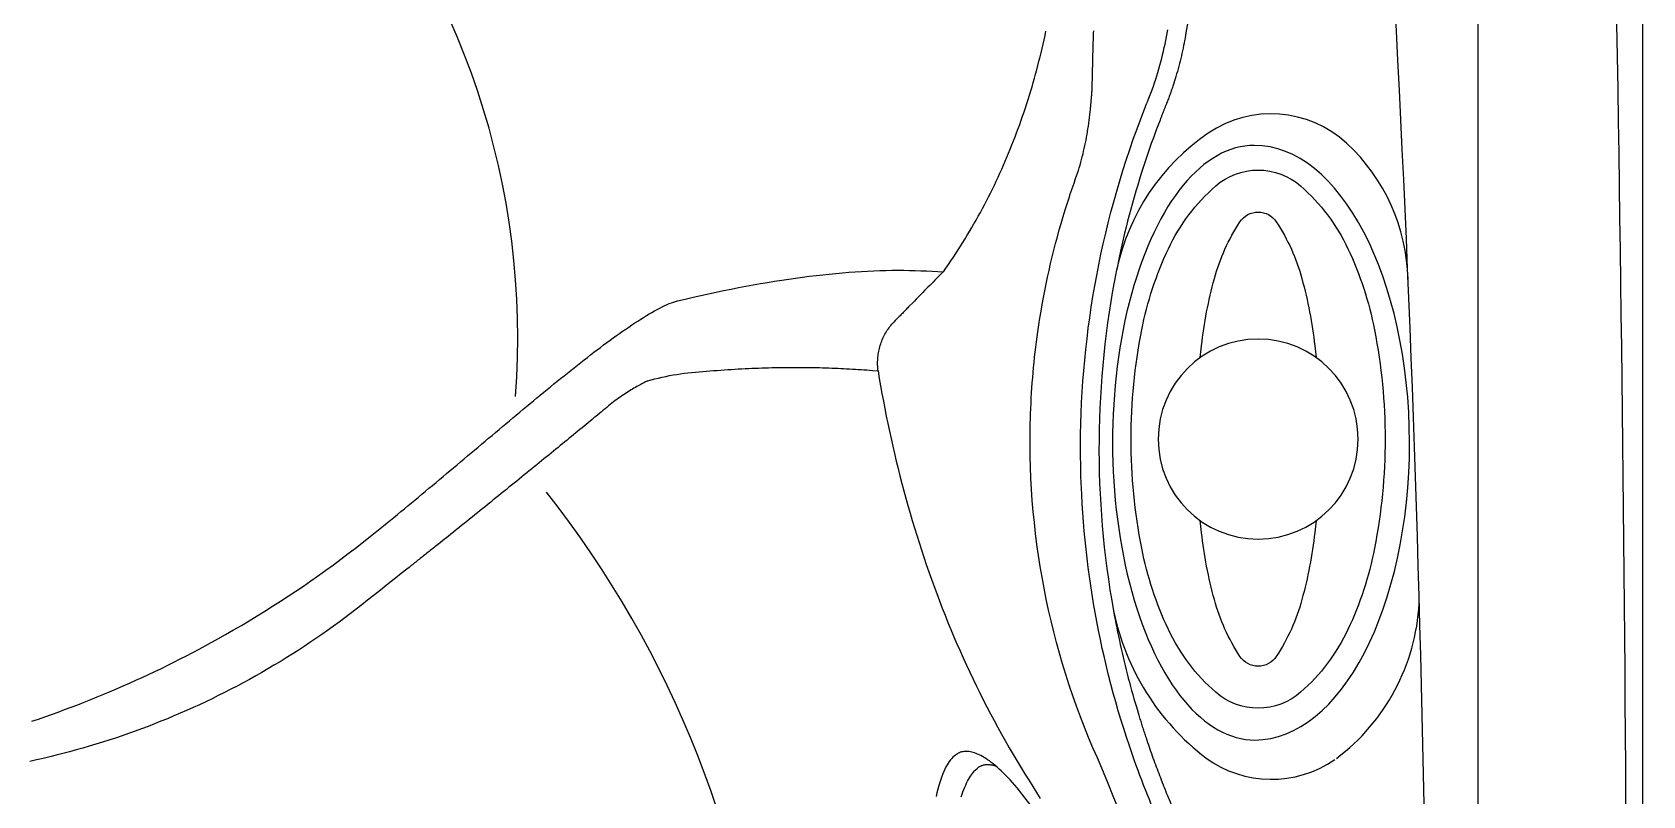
# Model space of a CAD drawing. Extents: x 938 to 1038, y 781 to 934.
# Drawn here: x 1011.87 to 1037.99, y 852.49 to 864.88 of the extents above; entities that cross this region are included whole.
import ezdxf

# ---------------------------------------------------------------- set-up
doc = ezdxf.new("R2010")
doc.units = 0
doc.header["$MEASUREMENT"] = 0
doc.layers.add('1', color=4, linetype='Continuous')

# ---------------------------------------------------------------- blocks, each defined once
blk = doc.blocks.new('speaker_cover')
at = {"layer": '1'}
blk.add_lwpolyline([(132.406, 82.479, 0.182123), (131.717, 82.22, 0.10272), (130.95, 81.201, 0.06203), (130.518, 79.884, 0.048276), (130.346, 78.114, 0.048276), (130.518, 76.344, 0.06203), (130.95, 75.027, 0.10272), (131.717, 74.008, 0.182123), (132.406, 73.749, 0.182123), (133.094, 74.008, 0.10272), (133.862, 75.027, 0.06203), (134.293, 76.344, 0.048276), (134.465, 78.114, 0.048276), (134.293, 79.884, 0.06203), (133.862, 81.201, 0.10272), (133.094, 82.22, 0.182123)], format="xyb", close=True, dxfattribs=at)
at = {"layer": '1', "color": 3}
for points in [[(132.406, 81.797, 0.252394), (132.111, 81.638, 0.079125), (131.696, 80.718, 0.038428), (131.487, 79.628, 0.003572), (131.467, 79.436, 0.028106)], [(133.344, 79.436, 0.003572), (133.324, 79.628, 0.038428), (133.115, 80.718, 0.079125), (132.7, 81.638, 0.252394), (132.406, 81.797, 0.252394)], [(131.467, 76.792, 0.003572), (131.487, 76.6, 0.038428), (131.696, 75.51, 0.079125), (132.111, 74.59, 0.252394), (132.406, 74.431, 0.252394), (132.7, 74.59, 0.079125), (133.115, 75.51, 0.038428), (133.324, 76.6, 0.003572), (133.344, 76.792, 0.028106)]]:
    blk.add_lwpolyline(points, format="xyb", dxfattribs=at)
at = {"layer": '1'}
blk.add_circle((132.406, 78.114), 1.622, dxfattribs=at)
blk = doc.blocks.new('VISTA')
at = {"layer": '1', "color": 3}
blk.add_line((97.436, 79.049), (97.436, 12.055), dxfattribs=at)
at = {"layer": '1'}
blk.add_lwpolyline([(0, 79.111), (0, 12, 0.414214), (12, 0), (88.112, 0, 0.414214), (100.112, 12), (100.112, 79.111, 0.414214), (88.112, 91.111), (12, 91.111, 0.414214)], format="xyb", close=True, dxfattribs=at)
at = {"layer": '1', "color": 3, "linetype": 'Continuous'}
for points in [[(88.77, 61.43), (88.81, 61.488), (88.851, 61.546), (88.891, 61.604), (88.93, 61.663), (88.969, 61.722), (89.007, 61.782), (89.045, 61.841), (89.083, 61.901), (89.12, 61.961), (89.157, 62.022), (89.193, 62.083), (89.229, 62.144), (89.265, 62.205), (89.3, 62.267), (89.334, 62.329), (89.368, 62.391), (89.402, 62.453), (89.435, 62.516), (89.468, 62.579), (89.5, 62.642), (89.532, 62.706), (89.564, 62.769), (89.595, 62.833), (89.625, 62.897), (89.655, 62.962), (89.685, 63.026), (89.714, 63.091), (89.743, 63.156), (89.771, 63.222), (89.799, 63.287), (89.826, 63.353), (89.853, 63.419), (89.88, 63.485), (89.906, 63.551), (89.932, 63.618), (89.957, 63.684), (89.982, 63.751), (90.006, 63.818), (90.03, 63.886), (90.054, 63.953), (90.077, 64.021), (90.099, 64.089), (90.121, 64.156), (90.143, 64.224), (90.164, 64.293), (90.185, 64.361), (90.206, 64.43), (90.226, 64.498), (90.245, 64.567), (90.264, 64.636), (90.283, 64.705), (90.301, 64.774), (90.319, 64.843), (90.337, 64.913), (90.354, 64.982), (90.37, 65.052), (90.386, 65.122), (90.402, 65.192), (90.417, 65.262), (90.432, 65.332)], [(92.924, 66.481), (92.911, 66.423), (92.899, 66.364), (92.886, 66.306), (92.874, 66.247), (92.862, 66.189), (92.85, 66.13), (92.839, 66.071), (92.827, 66.013), (92.816, 65.954), (92.805, 65.895), (92.794, 65.836), (92.783, 65.778), (92.772, 65.719), (92.762, 65.66), (92.751, 65.601), (92.741, 65.542), (92.731, 65.483), (92.721, 65.424), (92.702, 65.306)], [(92.09, 64.216), (92.112, 64.272), (92.133, 64.327), (92.154, 64.382), (92.174, 64.438), (92.193, 64.494), (92.212, 64.55), (92.23, 64.607), (92.247, 64.663), (92.264, 64.72), (92.28, 64.777), (92.296, 64.834), (92.311, 64.891), (92.325, 64.949), (92.339, 65.006), (92.352, 65.064), (92.364, 65.122), (92.376, 65.18), (92.387, 65.238), (92.407, 65.355)], [(92.702, 65.306), (92.695, 65.264), (92.688, 65.222), (92.68, 65.18), (92.672, 65.138), (92.664, 65.096), (92.655, 65.054), (92.646, 65.012), (92.637, 64.97), (92.628, 64.929), (92.618, 64.887), (92.607, 64.845), (92.597, 64.804), (92.586, 64.762), (92.575, 64.721), (92.563, 64.679), (92.552, 64.638), (92.539, 64.597), (92.527, 64.556), (92.501, 64.474)], [(92.501, 64.474), (92.495, 64.456), (92.489, 64.437), (92.483, 64.418), (92.477, 64.4), (92.47, 64.381), (92.464, 64.363), (92.457, 64.344), (92.451, 64.326), (92.444, 64.308), (92.438, 64.289), (92.431, 64.271), (92.424, 64.252), (92.417, 64.234), (92.41, 64.216), (92.403, 64.198), (92.396, 64.179), (92.389, 64.161), (92.382, 64.143), (92.368, 64.107)], [(91, 58.11), (90.996, 58.281), (90.994, 58.452), (90.993, 58.623), (90.995, 58.794), (90.998, 58.965), (91.004, 59.137), (91.011, 59.309), (91.021, 59.48), (91.032, 59.652), (91.046, 59.824), (91.061, 59.996), (91.078, 60.168), (91.098, 60.34), (91.119, 60.512), (91.142, 60.683), (91.168, 60.855), (91.195, 61.027), (91.224, 61.198), (91.256, 61.37), (91.289, 61.541), (91.324, 61.712), (91.362, 61.883), (91.401, 62.054), (91.443, 62.224), (91.486, 62.394), (91.532, 62.564), (91.58, 62.734), (91.629, 62.904), (91.681, 63.073), (91.735, 63.241), (91.791, 63.41), (91.849, 63.578), (91.909, 63.746), (92.035, 64.08)], [(92.035, 64.08), (92.038, 64.087), (92.041, 64.094), (92.044, 64.1), (92.046, 64.107), (92.049, 64.114), (92.052, 64.121), (92.054, 64.128), (92.057, 64.135), (92.06, 64.141), (92.062, 64.148), (92.065, 64.155), (92.068, 64.162), (92.071, 64.169), (92.073, 64.175), (92.076, 64.182), (92.079, 64.189), (92.082, 64.196), (92.084, 64.203), (92.09, 64.216)], [(92.368, 64.107), (92.363, 64.096), (92.359, 64.085), (92.355, 64.074), (92.35, 64.063), (92.346, 64.053), (92.342, 64.042), (92.338, 64.031), (92.333, 64.02), (92.329, 64.009), (92.325, 63.998), (92.32, 63.988), (92.316, 63.977), (92.312, 63.966), (92.308, 63.955), (92.304, 63.944), (92.299, 63.934), (92.295, 63.923), (92.291, 63.912), (92.283, 63.89)], [(92.283, 63.89), (92.246, 63.794), (92.21, 63.699), (92.175, 63.603), (92.141, 63.507), (92.107, 63.41), (92.074, 63.314), (92.042, 63.218), (92.01, 63.121), (91.979, 63.025), (91.949, 62.928), (91.92, 62.831), (91.891, 62.734), (91.863, 62.637), (91.835, 62.54), (91.809, 62.443), (91.783, 62.346), (91.757, 62.248), (91.732, 62.151), (91.708, 62.053), (91.685, 61.956), (91.663, 61.858), (91.641, 61.76), (91.619, 61.662), (91.579, 61.466)], [(84.456, 60.955), (84.583, 60.985), (84.709, 61.015), (84.834, 61.043), (84.959, 61.071), (85.082, 61.097), (85.204, 61.123), (85.325, 61.147), (85.445, 61.171), (85.565, 61.194), (85.683, 61.216), (85.8, 61.236), (85.917, 61.256), (86.032, 61.275), (86.146, 61.293), (86.26, 61.31), (86.372, 61.326), (86.483, 61.341), (86.593, 61.355), (86.703, 61.368), (86.811, 61.381), (86.918, 61.392), (87.024, 61.402), (87.13, 61.412), (87.234, 61.42), (87.337, 61.427), (87.439, 61.434), (87.54, 61.439), (87.64, 61.444), (87.739, 61.447), (87.837, 61.45), (87.934, 61.452), (88.03, 61.452), (88.125, 61.452), (88.219, 61.451), (88.312, 61.449), (88.403, 61.445), (88.495, 61.442), (88.586, 61.438), (88.767, 61.43)], [(88.767, 61.43), (88.74, 61.402), (88.712, 61.374), (88.685, 61.346), (88.657, 61.318), (88.63, 61.29), (88.602, 61.262), (88.574, 61.234), (88.547, 61.206), (88.519, 61.178), (88.492, 61.15), (88.464, 61.122), (88.437, 61.094), (88.409, 61.066), (88.382, 61.038), (88.354, 61.01), (88.326, 60.982), (88.299, 60.954), (88.271, 60.926), (88.216, 60.87)], [(88.77, 61.43), (88.77, 61.43), (88.77, 61.43), (88.769, 61.43), (88.769, 61.43), (88.769, 61.43), (88.769, 61.43), (88.769, 61.43), (88.769, 61.43), (88.769, 61.43), (88.769, 61.43), (88.768, 61.43), (88.768, 61.43), (88.768, 61.43), (88.768, 61.43), (88.768, 61.43), (88.768, 61.43), (88.768, 61.43), (88.768, 61.43), (88.767, 61.43)], [(91.579, 61.466), (91.579, 61.466), (91.579, 61.465), (91.579, 61.465), (91.579, 61.465), (91.579, 61.465), (91.579, 61.464), (91.578, 61.464), (91.578, 61.464), (91.578, 61.464), (91.578, 61.463), (91.578, 61.463), (91.578, 61.463), (91.578, 61.463), (91.578, 61.462), (91.578, 61.462), (91.578, 61.462), (91.578, 61.462), (91.578, 61.462), (91.578, 61.461)], [(79.471, 57.133), (79.525, 57.176), (79.58, 57.22), (79.635, 57.264), (79.69, 57.309), (79.746, 57.354), (79.801, 57.4), (79.858, 57.445), (79.914, 57.492), (79.97, 57.538), (80.027, 57.585), (80.084, 57.631), (80.141, 57.679), (80.198, 57.726), (80.255, 57.773), (80.312, 57.821), (80.369, 57.868), (80.426, 57.916), (80.483, 57.964), (80.541, 58.011), (80.598, 58.059), (80.655, 58.107), (80.712, 58.155), (80.768, 58.203), (80.825, 58.25), (80.882, 58.298), (80.939, 58.346), (80.996, 58.394), (81.052, 58.442), (81.109, 58.489), (81.166, 58.537), (81.223, 58.585), (81.279, 58.632), (81.336, 58.68), (81.392, 58.728), (81.449, 58.775), (81.505, 58.823), (81.562, 58.87), (81.618, 58.917), (81.674, 58.964), (81.73, 59.011), (81.786, 59.058), (81.842, 59.105), (81.898, 59.152), (81.954, 59.198), (82.01, 59.244), (82.065, 59.29), (82.121, 59.336), (82.176, 59.382), (82.231, 59.428), (82.286, 59.473), (82.341, 59.518), (82.396, 59.563), (82.451, 59.608), (82.506, 59.653), (82.561, 59.697), (82.616, 59.741), (82.67, 59.785), (82.724, 59.828), (82.779, 59.871), (82.833, 59.914), (82.886, 59.956), (82.94, 59.998), (82.994, 60.04), (83.047, 60.081), (83.1, 60.122), (83.153, 60.162), (83.206, 60.202), (83.258, 60.241), (83.31, 60.28), (83.362, 60.318), (83.414, 60.355), (83.465, 60.392), (83.516, 60.428), (83.566, 60.464), (83.616, 60.498), (83.666, 60.532), (83.715, 60.566), (83.763, 60.598), (83.811, 60.629), (83.859, 60.66), (83.905, 60.689), (83.951, 60.717), (83.997, 60.744), (84.041, 60.77), (84.085, 60.795), (84.127, 60.818), (84.169, 60.84), (84.209, 60.86), (84.249, 60.879), (84.287, 60.896), (84.323, 60.911), (84.359, 60.925), (84.393, 60.937), (84.456, 60.955)], [(88.216, 60.87), (88.204, 60.857), (88.191, 60.844), (88.178, 60.831), (88.166, 60.818), (88.153, 60.806), (88.141, 60.793), (88.128, 60.78), (88.116, 60.767), (88.103, 60.754), (88.09, 60.741), (88.078, 60.729), (88.065, 60.716), (88.053, 60.703), (88.04, 60.69), (88.027, 60.677), (88.015, 60.665), (88.002, 60.652), (87.989, 60.639), (87.964, 60.613)], [(87.709, 59.822), (87.706, 59.846), (87.704, 59.87), (87.703, 59.894), (87.702, 59.919), (87.701, 59.943), (87.702, 59.967), (87.703, 59.992), (87.704, 60.016), (87.706, 60.041), (87.709, 60.065), (87.712, 60.09), (87.716, 60.114), (87.721, 60.138), (87.726, 60.162), (87.732, 60.186), (87.738, 60.21), (87.745, 60.234), (87.752, 60.257), (87.76, 60.281), (87.769, 60.304), (87.778, 60.326), (87.788, 60.349), (87.799, 60.371), (87.81, 60.394), (87.821, 60.415), (87.833, 60.437), (87.846, 60.458), (87.859, 60.479), (87.872, 60.499), (87.887, 60.519), (87.901, 60.539), (87.916, 60.558), (87.932, 60.577), (87.964, 60.613)], [(83.974, 59.659), (84.031, 59.675), (84.089, 59.691), (84.148, 59.705), (84.207, 59.719), (84.266, 59.732), (84.326, 59.744), (84.385, 59.754), (84.445, 59.764), (84.505, 59.773), (84.566, 59.781), (84.626, 59.788), (84.686, 59.794), (84.746, 59.8), (84.806, 59.805), (84.865, 59.81), (84.924, 59.815), (84.983, 59.82), (85.041, 59.825), (85.099, 59.829), (85.157, 59.833), (85.214, 59.837), (85.271, 59.841), (85.328, 59.845), (85.384, 59.848), (85.44, 59.852), (85.496, 59.855), (85.552, 59.857), (85.607, 59.86), (85.662, 59.863), (85.717, 59.865), (85.772, 59.867), (85.826, 59.869), (85.88, 59.87), (85.934, 59.872), (85.987, 59.873), (86.04, 59.875), (86.093, 59.876), (86.146, 59.876), (86.198, 59.877), (86.251, 59.878), (86.303, 59.878), (86.355, 59.878), (86.406, 59.878), (86.457, 59.878), (86.508, 59.877), (86.559, 59.877), (86.61, 59.876), (86.66, 59.875), (86.71, 59.874), (86.76, 59.873), (86.81, 59.872), (86.859, 59.87), (86.909, 59.869), (86.958, 59.867), (87.006, 59.865), (87.055, 59.863), (87.103, 59.861), (87.151, 59.859), (87.199, 59.856), (87.246, 59.854), (87.294, 59.851), (87.341, 59.848), (87.388, 59.845), (87.434, 59.842), (87.481, 59.839), (87.527, 59.836), (87.573, 59.832), (87.618, 59.829), (87.709, 59.822)], [(87.709, 59.822), (87.729, 59.699), (87.75, 59.577), (87.772, 59.454), (87.795, 59.332), (87.819, 59.21), (87.843, 59.088), (87.868, 58.966), (87.894, 58.845), (87.92, 58.723), (87.948, 58.602), (87.976, 58.48), (88.004, 58.359), (88.034, 58.238), (88.064, 58.117), (88.095, 57.996), (88.127, 57.876), (88.16, 57.755), (88.194, 57.635), (88.228, 57.515), (88.263, 57.395), (88.299, 57.275), (88.336, 57.156), (88.374, 57.037), (88.412, 56.918), (88.451, 56.799), (88.491, 56.68), (88.532, 56.562), (88.574, 56.444), (88.617, 56.326), (88.66, 56.208), (88.704, 56.091), (88.75, 55.974), (88.796, 55.858), (88.842, 55.741), (88.89, 55.625), (88.939, 55.509), (88.988, 55.394), (89.039, 55.279), (89.09, 55.164), (89.142, 55.05), (89.195, 54.936), (89.249, 54.822), (89.304, 54.709), (89.359, 54.596), (89.416, 54.483), (89.473, 54.371), (89.532, 54.26), (89.591, 54.148), (89.651, 54.038), (89.712, 53.927), (89.774, 53.817), (89.837, 53.708), (89.901, 53.599), (89.965, 53.491), (90.031, 53.383), (90.097, 53.275), (90.161, 53.175), (90.221, 53.078), (90.28, 52.981), (90.338, 52.884)], [(83.974, 59.659), (83.956, 59.65), (83.938, 59.641), (83.919, 59.631), (83.9, 59.621), (83.88, 59.611), (83.859, 59.6), (83.838, 59.589), (83.817, 59.577), (83.795, 59.565), (83.773, 59.552), (83.75, 59.539), (83.727, 59.525), (83.703, 59.511), (83.679, 59.496), (83.655, 59.481), (83.63, 59.465), (83.605, 59.448), (83.579, 59.431), (83.553, 59.414), (83.527, 59.396), (83.501, 59.377), (83.474, 59.358), (83.447, 59.338), (83.42, 59.317), (83.393, 59.296), (83.365, 59.274), (83.338, 59.252), (83.31, 59.229), (83.281, 59.206), (83.252, 59.182), (83.223, 59.158), (83.194, 59.133), (83.163, 59.108), (83.133, 59.083), (83.102, 59.058), (83.071, 59.032), (83.039, 59.006), (83.007, 58.979), (82.974, 58.953), (82.942, 58.926), (82.908, 58.898), (82.875, 58.871), (82.841, 58.843), (82.806, 58.815), (82.772, 58.786), (82.736, 58.757), (82.701, 58.728), (82.665, 58.699), (82.629, 58.67), (82.593, 58.64), (82.556, 58.61), (82.519, 58.58), (82.482, 58.549), (82.444, 58.518), (82.406, 58.487), (82.368, 58.456), (82.329, 58.425), (82.291, 58.393), (82.252, 58.361), (82.212, 58.329), (82.173, 58.297), (82.133, 58.265), (82.093, 58.232), (82.053, 58.199), (82.012, 58.167), (81.971, 58.134), (81.931, 58.1), (81.889, 58.067), (81.848, 58.033), (81.807, 58), (81.765, 57.966), (81.723, 57.932), (81.681, 57.898), (81.639, 57.864), (81.597, 57.83), (81.555, 57.796), (81.512, 57.761), (81.469, 57.727), (81.427, 57.693), (81.384, 57.658), (81.341, 57.623), (81.298, 57.589), (81.255, 57.554), (81.212, 57.519), (81.168, 57.485), (81.125, 57.45), (81.082, 57.415), (81.039, 57.38), (80.995, 57.346), (80.952, 57.311), (80.909, 57.276), (80.865, 57.241), (80.822, 57.207), (80.779, 57.172), (80.735, 57.137), (80.692, 57.103), (80.649, 57.068), (80.606, 57.034), (80.52, 56.965)], [(91.785, 53.738), (91.738, 53.879), (91.693, 54.022), (91.648, 54.164), (91.606, 54.307), (91.564, 54.451), (91.524, 54.595), (91.486, 54.739), (91.449, 54.883), (91.413, 55.028), (91.379, 55.173), (91.346, 55.318), (91.315, 55.463), (91.285, 55.609), (91.257, 55.755), (91.23, 55.901), (91.204, 56.047), (91.18, 56.194), (91.158, 56.34), (91.137, 56.487), (91.117, 56.634), (91.099, 56.781), (91.082, 56.929), (91.067, 57.076), (91.053, 57.223), (91.04, 57.371), (91.029, 57.519), (91.02, 57.666), (91.012, 57.814), (91, 58.11)], [(76.999, 55.472), (77.128, 55.545), (77.256, 55.618), (77.384, 55.693), (77.512, 55.769), (77.638, 55.846), (77.765, 55.924), (77.89, 56.003), (78.016, 56.084), (78.14, 56.165), (78.264, 56.248), (78.388, 56.331), (78.511, 56.416), (78.633, 56.502), (78.755, 56.589), (78.876, 56.677), (78.996, 56.766), (79.116, 56.856), (79.235, 56.947), (79.471, 57.133)], [(80.52, 56.965), (80.502, 56.951), (80.484, 56.936), (80.466, 56.922), (80.447, 56.907), (80.429, 56.893), (80.411, 56.878), (80.393, 56.864), (80.375, 56.849), (80.357, 56.835), (80.338, 56.82), (80.32, 56.806), (80.302, 56.792), (80.284, 56.777), (80.266, 56.763), (80.247, 56.748), (80.229, 56.734), (80.211, 56.719), (80.193, 56.705), (80.175, 56.69), (80.157, 56.676), (80.138, 56.662), (80.12, 56.647), (80.102, 56.633), (80.066, 56.604)], [(80.066, 56.604), (79.975, 56.532), (79.884, 56.459), (79.792, 56.387), (79.701, 56.315), (79.61, 56.243), (79.519, 56.171), (79.428, 56.1), (79.337, 56.028), (79.245, 55.956), (79.153, 55.885), (79.061, 55.816), (78.968, 55.746), (78.875, 55.678), (78.781, 55.611), (78.686, 55.544), (78.591, 55.479), (78.496, 55.414), (78.4, 55.35), (78.303, 55.287), (78.206, 55.225), (78.109, 55.164), (78.011, 55.104), (77.912, 55.045), (77.814, 54.986), (77.714, 54.929), (77.615, 54.872), (77.515, 54.817), (77.414, 54.762), (77.314, 54.708), (77.213, 54.656), (77.111, 54.604), (77.009, 54.553), (76.907, 54.503), (76.804, 54.454), (76.702, 54.406), (76.599, 54.359), (76.495, 54.312), (76.391, 54.267), (76.287, 54.223), (76.183, 54.179), (76.079, 54.137), (75.974, 54.095), (75.869, 54.055), (75.764, 54.015), (75.658, 53.976), (75.553, 53.939), (75.447, 53.902), (75.341, 53.866), (75.235, 53.831), (75.129, 53.798), (75.022, 53.765), (74.916, 53.733), (74.809, 53.702), (74.702, 53.672), (74.595, 53.642), (74.488, 53.614), (74.381, 53.587), (74.274, 53.561), (74.167, 53.535), (74.059, 53.511), (73.952, 53.487)], [(91.528, 55.927), (91.54, 55.858), (91.553, 55.79), (91.567, 55.722), (91.58, 55.653), (91.594, 55.585), (91.608, 55.517), (91.623, 55.449), (91.637, 55.381), (91.653, 55.313), (91.668, 55.245), (91.684, 55.177), (91.7, 55.109), (91.716, 55.041), (91.733, 54.974), (91.75, 54.906), (91.768, 54.839), (91.785, 54.771), (91.803, 54.704), (91.822, 54.637), (91.84, 54.569), (91.859, 54.502), (91.878, 54.435), (91.898, 54.369), (91.938, 54.235)], [(73.984, 54.137), (74.091, 54.173), (74.198, 54.21), (74.304, 54.248), (74.411, 54.287), (74.517, 54.326), (74.623, 54.366), (74.729, 54.406), (74.835, 54.448), (74.94, 54.49), (75.046, 54.532), (75.151, 54.576), (75.255, 54.62), (75.36, 54.664), (75.464, 54.71), (75.568, 54.756), (75.672, 54.803), (75.776, 54.85), (75.879, 54.898), (75.982, 54.947), (76.085, 54.996), (76.188, 55.047), (76.29, 55.097), (76.392, 55.149), (76.494, 55.201), (76.596, 55.254), (76.697, 55.307), (76.798, 55.362), (76.999, 55.472)], [(91.938, 54.235), (91.944, 54.215), (91.951, 54.194), (91.957, 54.174), (91.963, 54.153), (91.97, 54.133), (91.976, 54.113), (91.982, 54.092), (91.989, 54.072), (91.995, 54.052), (92.002, 54.031), (92.008, 54.011), (92.015, 53.991), (92.022, 53.97), (92.028, 53.95), (92.035, 53.93), (92.042, 53.91), (92.048, 53.889), (92.055, 53.869), (92.069, 53.829)], [(92.069, 53.829), (92.081, 53.793), (92.093, 53.757), (92.105, 53.721), (92.118, 53.685), (92.13, 53.65), (92.143, 53.614), (92.156, 53.578), (92.168, 53.542), (92.181, 53.507), (92.194, 53.471), (92.207, 53.436), (92.221, 53.4), (92.234, 53.365), (92.247, 53.329), (92.261, 53.294), (92.274, 53.258), (92.288, 53.223), (92.301, 53.187), (92.329, 53.117)], [(88.963, 53.59), (88.943, 53.574), (88.923, 53.556), (88.903, 53.535), (88.884, 53.513), (88.865, 53.487), (88.846, 53.46), (88.828, 53.43), (88.809, 53.398), (88.792, 53.363), (88.774, 53.325), (88.757, 53.284), (88.741, 53.241), (88.725, 53.194), (88.709, 53.145), (88.693, 53.093), (88.678, 53.037), (88.664, 52.979), (88.65, 52.919)], [(90.042, 52.962), (90.002, 53.011), (89.963, 53.058), (89.925, 53.102), (89.887, 53.145), (89.85, 53.186), (89.813, 53.225), (89.777, 53.262), (89.742, 53.297), (89.707, 53.331), (89.673, 53.362), (89.64, 53.392), (89.608, 53.42), (89.576, 53.446), (89.545, 53.47), (89.515, 53.493), (89.485, 53.514), (89.457, 53.533), (89.429, 53.551), (89.401, 53.567), (89.375, 53.582), (89.349, 53.595), (89.323, 53.606), (89.299, 53.616), (89.275, 53.625), (89.251, 53.632), (89.228, 53.638), (89.206, 53.643), (89.184, 53.646), (89.163, 53.648), (89.142, 53.649), (89.122, 53.648), (89.102, 53.646), (89.083, 53.644), (89.064, 53.639), (89.046, 53.634), (89.028, 53.628), (89.011, 53.62), (88.995, 53.611), (88.963, 53.59)], [(92.414, 52.169), (92.379, 52.246), (92.343, 52.323), (92.309, 52.4), (92.274, 52.478), (92.24, 52.555), (92.207, 52.633), (92.174, 52.711), (92.141, 52.789), (92.109, 52.867), (92.078, 52.945), (92.046, 53.024), (92.016, 53.102), (91.985, 53.181), (91.955, 53.26), (91.926, 53.339), (91.897, 53.419), (91.868, 53.498), (91.84, 53.578), (91.785, 53.738)], [(89.058, 52.913), (89.072, 52.954), (89.086, 52.993), (89.101, 53.031), (89.115, 53.067), (89.13, 53.101), (89.145, 53.134), (89.161, 53.165), (89.177, 53.194), (89.192, 53.222), (89.208, 53.247), (89.224, 53.271), (89.239, 53.292), (89.255, 53.312), (89.27, 53.33), (89.285, 53.346), (89.315, 53.374)], [(89.624, 53.406), (89.612, 53.41), (89.599, 53.414), (89.587, 53.418), (89.575, 53.421), (89.563, 53.423), (89.551, 53.426), (89.539, 53.428), (89.528, 53.429), (89.517, 53.431), (89.506, 53.431), (89.495, 53.432), (89.484, 53.432), (89.473, 53.432), (89.463, 53.431), (89.452, 53.43), (89.442, 53.429), (89.432, 53.427), (89.422, 53.425), (89.413, 53.423), (89.403, 53.42), (89.393, 53.417), (89.384, 53.414), (89.375, 53.41), (89.366, 53.406), (89.357, 53.401), (89.348, 53.397), (89.34, 53.391), (89.332, 53.386), (89.315, 53.374)], [(92.329, 53.117), (92.331, 53.112), (92.333, 53.107), (92.335, 53.102), (92.337, 53.097), (92.339, 53.092), (92.341, 53.087), (92.343, 53.082), (92.345, 53.077), (92.347, 53.071), (92.349, 53.066), (92.351, 53.061), (92.353, 53.056), (92.355, 53.051), (92.357, 53.046), (92.359, 53.041), (92.361, 53.036), (92.363, 53.031), (92.365, 53.026), (92.369, 53.016)], [(90.188, 52.773), (90.042, 52.962)], [(92.369, 53.016), (92.384, 52.979), (92.399, 52.943), (92.414, 52.906), (92.429, 52.87), (92.445, 52.833), (92.46, 52.797), (92.475, 52.76), (92.491, 52.724), (92.507, 52.688), (92.522, 52.651), (92.538, 52.615), (92.554, 52.579), (92.57, 52.543), (92.586, 52.507), (92.602, 52.471), (92.619, 52.435), (92.635, 52.399), (92.652, 52.363), (92.685, 52.291)]]:
    blk.add_lwpolyline(points, dxfattribs=at)
at = {"layer": '1', "color": 2}
for points in [[(91.183, 64.42), (91.184, 64.459), (91.184, 64.497), (91.185, 64.535), (91.186, 64.574), (91.187, 64.612), (91.188, 64.65), (91.189, 64.688), (91.189, 64.727), (91.19, 64.765), (91.191, 64.803), (91.192, 64.841), (91.193, 64.88), (91.194, 64.918), (91.195, 64.956), (91.196, 64.994), (91.197, 65.032), (91.198, 65.071), (91.199, 65.109), (91.2, 65.147), (91.201, 65.185), (91.203, 65.223), (91.204, 65.262), (91.205, 65.3), (91.206, 65.338)], [(91.154, 64.065), (91.155, 64.08), (91.157, 64.094), (91.158, 64.108), (91.16, 64.122), (91.161, 64.136), (91.162, 64.15), (91.164, 64.165), (91.165, 64.179), (91.166, 64.193), (91.167, 64.207), (91.168, 64.221), (91.17, 64.236), (91.171, 64.25), (91.172, 64.264), (91.173, 64.278), (91.174, 64.292), (91.175, 64.307), (91.176, 64.321), (91.177, 64.335), (91.178, 64.349), (91.179, 64.364), (91.18, 64.378), (91.181, 64.392), (91.183, 64.42)], [(90.914, 62.94), (90.929, 62.984), (90.944, 63.028), (90.958, 63.072), (90.972, 63.116), (90.985, 63.16), (90.998, 63.205), (91.01, 63.249), (91.022, 63.294), (91.033, 63.339), (91.043, 63.384), (91.054, 63.429), (91.063, 63.474), (91.073, 63.519), (91.082, 63.564), (91.09, 63.609), (91.098, 63.655), (91.106, 63.7), (91.113, 63.746), (91.12, 63.791), (91.126, 63.837), (91.133, 63.882), (91.138, 63.928), (91.144, 63.974), (91.154, 64.065)], [(90.813, 62.646), (90.818, 62.66), (90.822, 62.675), (90.827, 62.69), (90.832, 62.705), (90.837, 62.719), (90.842, 62.734), (90.847, 62.749), (90.852, 62.763), (90.857, 62.778), (90.862, 62.793), (90.867, 62.808), (90.873, 62.822), (90.878, 62.837), (90.883, 62.852), (90.888, 62.867), (90.893, 62.881), (90.898, 62.896), (90.903, 62.911), (90.914, 62.94)], [(90.3, 60.455), (90.316, 60.566), (90.334, 60.678), (90.352, 60.788), (90.371, 60.899), (90.391, 61.01), (90.413, 61.12), (90.435, 61.231), (90.458, 61.341), (90.482, 61.451), (90.507, 61.561), (90.533, 61.67), (90.561, 61.779), (90.589, 61.889), (90.618, 61.997), (90.648, 62.106), (90.679, 62.214), (90.711, 62.323), (90.744, 62.431), (90.813, 62.646)], [(90.176, 58.797), (90.177, 58.88), (90.178, 58.963), (90.18, 59.046), (90.183, 59.129), (90.186, 59.212), (90.19, 59.296), (90.194, 59.379), (90.199, 59.462), (90.205, 59.545), (90.211, 59.628), (90.217, 59.711), (90.224, 59.793), (90.232, 59.876), (90.24, 59.959), (90.249, 60.042), (90.258, 60.125), (90.268, 60.207), (90.278, 60.29), (90.3, 60.455)], [(91.266, 53.542), (91.194, 53.708), (91.124, 53.875), (91.056, 54.043), (90.991, 54.212), (90.928, 54.381), (90.868, 54.552), (90.81, 54.723), (90.755, 54.895), (90.702, 55.068), (90.652, 55.241), (90.604, 55.415), (90.559, 55.59), (90.516, 55.766), (90.475, 55.942), (90.437, 56.118), (90.402, 56.295), (90.369, 56.473), (90.339, 56.65), (90.311, 56.828), (90.286, 57.007), (90.264, 57.185), (90.244, 57.364), (90.226, 57.542), (90.211, 57.721), (90.199, 57.9), (90.189, 58.08), (90.182, 58.259), (90.177, 58.438), (90.176, 58.797)], [(92.213, 50.487), (92.184, 50.645), (92.153, 50.802), (92.12, 50.958), (92.084, 51.115), (92.047, 51.271), (92.008, 51.426), (91.967, 51.581), (91.923, 51.736), (91.879, 51.89), (91.832, 52.044), (91.783, 52.197), (91.733, 52.349), (91.68, 52.501), (91.626, 52.652), (91.57, 52.802), (91.513, 52.952), (91.454, 53.101), (91.393, 53.249), (91.266, 53.542)]]:
    blk.add_lwpolyline(points, dxfattribs=at)
at = {"layer": '1', "color": 3}
for centre, radius, start, end in [((-1069.4, 45.555), 1169.262, 358.358434, 1.641486), ((94.084, 62.18), 1.81, 47.2201, 124.2871), ((95.083, 60.715), 3.583, 124.2871, 167.9786), ((93.213, 61.239), 3.092, 1.2395, 47.2201), ((106.124, 58.562), 14.832, 168.7298, 190.2349), ((95.478, 56.746), 4.034, 191.7108, 232.5298), ((93.114, 56.232), 3.376, 306.9492, 356.8969), ((94.09, 55.01), 1.813, 233.9706, 304.5101)]:
    blk.add_arc(centre, radius, start, end, dxfattribs=at)
at = {"layer": '1', "color": 2}
for centre, radius, start, end in [((-279.942, 45.555), 376.577, 355.29864, 4.70142), ((69.334, 60.374), 12.531, 355.5723, 87.3491), ((69.055, 47.393), 16.903, 4.7908, 38.2361)]:
    blk.add_arc(centre, radius, start, end, dxfattribs=at)
at = {"layer": '1', "color": 3}
for ratio, start_param, end_param in [(0.477375, 0, 3.141593), (0.521183, 3.141593, 6.283185)]:
    blk.add_ellipse((93.815, 58.656), major_axis=(-0.006, 4.823), ratio=ratio, start_param=start_param, end_param=end_param, dxfattribs=at)
at = {"layer": '1', "color": 1, "xscale": -1, "rotation": 180}
blk.add_blockref('speaker_cover', (-38.532, 136.828), dxfattribs=at)

msp = doc.modelspace()

# ---------------------------------------------------------------- block references
at = {"layer": '1'}
msp.add_blockref('VISTA', (937.877, 799.564), dxfattribs=at)

doc.saveas('drawing.dxf')
